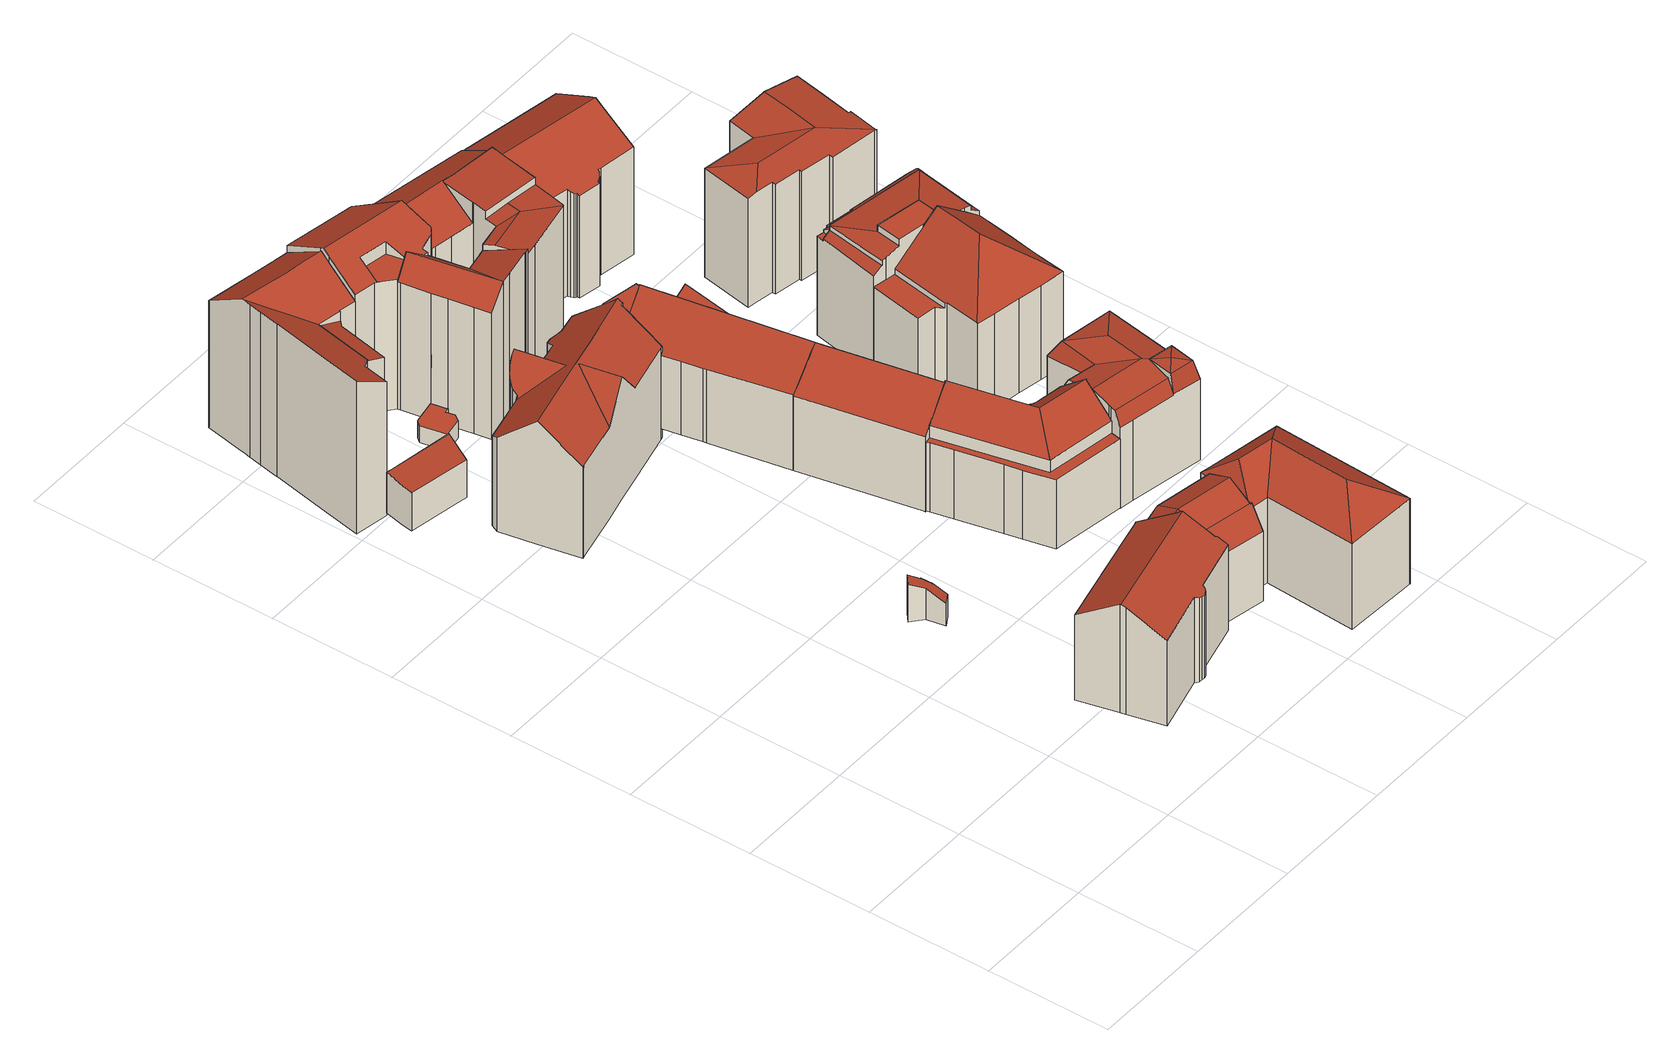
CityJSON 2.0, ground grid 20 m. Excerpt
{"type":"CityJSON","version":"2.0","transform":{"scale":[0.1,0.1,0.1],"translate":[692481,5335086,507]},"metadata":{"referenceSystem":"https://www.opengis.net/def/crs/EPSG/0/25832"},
"CityObjects":{
"building1":{"type":"Building","attributes":{"Gemeindeschluessel":"09162000","HoeheDach":"518.238","HoeheGrund":"511.526","Methode":"2000","NiedrigsteTraufeDesGebaeudes":"513.570","Geometrietyp2DReferenz":"3000","function":"31001_3041","roofType":"2100","measuredHeight":6.71},"geometry":[{"type":"MultiSurface","lod":"2","boundaries":[[[0,1,2,3]],[[4,5,6,7,8,9]],[[10,11,12,13,14]],[[15,2,1,13,6,5,16,17]],[[14,13,1,0]],[[9,8,11,10]],[[4,9,10,14,0,3,18,19,20]],[[18,15,17,19]],[[19,17,16,20]],[[7,6,13,12]],[[20,16,5,4]],[[12,11,8,7]],[[3,2,15,18]]],"semantics":{"surfaces":[{"type":"WallSurface"},{"type":"RoofSurface"},{"type":"GroundSurface"}],"values":[0,0,0,1,0,0,2,0,0,0,0,1,0]}}]},
"building2":{"type":"Building","attributes":{"Gemeindeschluessel":"09162000","HoeheDach":"530.507","HoeheGrund":"511.290","Methode":"2000","NiedrigsteTraufeDesGebaeudes":"525.904","Geometrietyp2DReferenz":"3000","function":"31001_9998","roofType":"3100","measuredHeight":19.22,"storeysAboveGround":3},"geometry":[{"type":"MultiSurface","lod":"2","boundaries":[[[21,22,23,24,25,26,27,28,29,30,31,32,33,34,35,36]],[[37,38,25,24,23,39]],[[40,29,28,41]],[[42,43,40,41,44,45,38,37,39,46,47,48,49,50,51,52,53,54,55,56,57,58,59]],[[45,26,25,38]],[[51,60,61,52]],[[53,62,63,54]],[[39,23,22,46]],[[64,36,35,65,63,62,61,60,66]],[[46,22,21,47]],[[59,32,31,42]],[[52,61,62,53]],[[41,28,27,44]],[[34,57,56,55,65,35]],[[49,64,66,50]],[[48,47,21,36,64,49]],[[54,63,65,55]],[[58,33,32,59]],[[30,29,40,43,42,31]],[[44,27,26,45]],[[57,34,33,58]],[[50,66,60,51]]],"semantics":{"surfaces":[{"type":"RoofSurface"},{"type":"WallSurface"},{"type":"GroundSurface"}],"values":[0,1,1,2,1,1,1,1,0,1,1,1,1,1,1,1,1,1,1,1,1,1]}}]},
"building3":{"type":"Building","attributes":{"Gemeindeschluessel":"09162000","HoeheDach":"515.716","HoeheGrund":"508.364","Methode":"1000","NiedrigsteTraufeDesGebaeudes":"515.021","Geometrietyp2DReferenz":"3000","function":"31001_2000","roofType":"1000","measuredHeight":7.35},"geometry":[{"type":"MultiSurface","lod":"2","boundaries":[[[67,68,69,70,71,72,73]],[[68,67,74,75,76,69]],[[76,77,78,71,70,69]],[[79,80,73,72,71,78]],[[67,73,80,74]],[[75,74,80,79,78,77,76]]],"semantics":{"surfaces":[{"type":"GroundSurface"},{"type":"WallSurface"},{"type":"RoofSurface"}],"values":[0,1,1,1,1,2]}}]},
"building4":{"type":"Building","attributes":{"Gemeindeschluessel":"09162000","HoeheDach":"534.992","HoeheGrund":"507.990","Methode":"1000","NiedrigsteTraufeDesGebaeudes":"528.696","Geometrietyp2DReferenz":"3000","function":"31001_1000","roofType":"3100","measuredHeight":27,"storeysAboveGround":5},"geometry":[{"type":"MultiSurface","lod":"2","boundaries":[[[81,82,83,84,85,86]],[[87,88,89,90,91,92,93,94]],[[95,96,97,98,99,100,101]],[[102,103,104,105,106,86,85]],[[107,108,109,110,89,88,87,94,111]],[[112,113,99,98]],[[114,115,116,117]],[[118,119,120,121]],[[122,123,124,82,81,86,106,105,125,96,95,101,126,127,118,121,128,129,114,117,130,131,132,93,92,91,90]],[[124,133,83,82]],[[113,102,85,84,83,133,109,108,107,111,134]],[[97,135,104,103,112,98]],[[127,126,101,100,136,137]],[[133,124,123,122,110,109]],[[125,135,97,96]],[[90,89,110,122]],[[119,137,136,100,99,113,134,138,116,115,139,140,120]],[[105,104,135,125]],[[127,137,119,118]],[[103,102,113,112]],[[138,134,111,94,93,132,131,130]],[[120,140,139,115,114,129,128,121]],[[117,116,138,130]]],"semantics":{"surfaces":[{"type":"WallSurface"},{"type":"RoofSurface"},{"type":"GroundSurface"}],"values":[0,0,0,0,1,0,0,0,2,0,1,1,0,0,0,0,1,0,0,0,0,0,0]}}]},
"building5":{"type":"Building","attributes":{"Gemeindeschluessel":"09162000","HoeheDach":"530.670","HoeheGrund":"508.995","Methode":"2000","NiedrigsteTraufeDesGebaeudes":"523.776","Geometrietyp2DReferenz":"3000","function":"31001_1000","roofType":"3100","measuredHeight":21.68,"storeysAboveGround":3},"geometry":[{"type":"MultiSurface","lod":"2","boundaries":[[[141,142,143,144,145,146,147,148,149,150]],[[151,152,153,154]],[[155,156,157,158]],[[159,160,161,162]],[[163,164,165,166,167,168,169,170]],[[171,147,146,172]],[[173,174,175,176,177,178]],[[179,149,148,180]],[[142,141,150,153,152,181,182,183,184,166,165]],[[180,148,147,171]],[[174,173,185,186]],[[145,144,187,188,172,146]],[[186,185,189,190]],[[191,192,193,194]],[[195,196,197,198]],[[194,193,177,176]],[[199,200,201,202,178,177,193,192,203,161,160,204,205,206,143,142,165,164,163,207]],[[203,192,191,208,162,161]],[[205,204,160,159,209,210]],[[153,150,149,179,154]],[[211,212,213]],[[157,156,214,213,212,215,216,217,197,196,189,185,173,178,202,201,200,199]],[[218,158,157,199,207,219]],[[155,220,221,222,223,224,225,217,216,215,211,213,214,156]],[[211,215,212]],[[219,207,163,170]],[[226,182,181,227]],[[198,197,217,225]],[[144,143,206,205,210,228,229,187]],[[190,189,196,195]],[[166,184,183,230,231,167]],[[230,183,182,226]],[[227,181,152,151]],[[225,224,223,222,221,220,155,158,218,219,170,169,168,167,231,230,226,227,151,154,179,180,171,172,188,187,229,228,210,209,159,162,208,191,194,176,175,174,186,190,195,198]]],"semantics":{"surfaces":[{"type":"RoofSurface"},{"type":"WallSurface"},{"type":"GroundSurface"}],"values":[0,1,1,1,1,1,1,1,0,1,1,1,1,1,1,1,0,1,1,1,0,0,1,1,0,1,1,1,1,1,1,1,1,2]}}]},
"building6":{"type":"Building","attributes":{"Gemeindeschluessel":"09162000","HoeheDach":"511.586","HoeheGrund":"508.620","Methode":"2000","NiedrigsteTraufeDesGebaeudes":"511.586","Geometrietyp2DReferenz":"3000","function":"31001_2000","roofType":"1000","measuredHeight":2.97},"geometry":[{"type":"MultiSurface","lod":"2","boundaries":[[[232,233,234,235]],[[236,237,238,239]],[[240,241,242,236,239,243,232,235]],[[235,234,244,240]],[[234,233,245,238,237,246,247,244]],[[239,238,245,243]],[[243,245,233,232]],[[241,247,246,242]],[[242,246,237,236]],[[240,244,247,241]]],"semantics":{"surfaces":[{"type":"WallSurface"},{"type":"GroundSurface"},{"type":"RoofSurface"}],"values":[0,0,1,0,2,0,0,0,0,0]}}]},
"building7":{"type":"Building","attributes":{"Gemeindeschluessel":"09162000","HoeheDach":"529.110","HoeheGrund":"511.190","Methode":"2000","NiedrigsteTraufeDesGebaeudes":"523.539","Geometrietyp2DReferenz":"3000","function":"31001_1000","roofType":"3100","measuredHeight":17.92,"storeysAboveGround":3},"geometry":[{"type":"MultiSurface","lod":"2","boundaries":[[[248,249,250,251,252]],[[253,254,255,256]],[[257,258,259,260,261]],[[262,263,254,253]],[[264,265,266,261,260]],[[256,255,267,268]],[[258,269,248,252,270,259]],[[271,272,273,274,275]],[[272,271,262,253,256,268,276,269,258,257,277]],[[271,275,263,262]],[[272,277,266,265,278,273]],[[267,255,254,263,275,274,279]],[[279,274,273,278,251,250]],[[257,261,266,277]],[[276,268,267,279,250,249]],[[252,251,264,270]],[[270,264,260,259]],[[276,249,248,269]],[[278,265,264,251]]],"semantics":{"surfaces":[{"type":"RoofSurface"},{"type":"WallSurface"},{"type":"GroundSurface"}],"values":[0,1,1,1,0,1,1,1,2,1,1,0,0,1,1,0,0,1,0]}}]},
"building8":{"type":"Building","attributes":{"Gemeindeschluessel":"09162000","HoeheDach":"535.841","HoeheGrund":"508.711","Methode":"2000","NiedrigsteTraufeDesGebaeudes":"529.581","Geometrietyp2DReferenz":"3000","function":"31001_9998","roofType":"3100","measuredHeight":27.13,"storeysAboveGround":5},"geometry":[{"type":"MultiSurface","lod":"2","boundaries":[[[280,281,282,283,284]],[[285,286,287,288]],[[289,290,291,292]],[[293,294,295,296]],[[297,298,299,300]],[[301,302,290,289]],[[303,304,305,306,307,308,309,310,311,312,313,314,315,316,283,282,317]],[[318,319,320,321,322,310,323]],[[304,324,305]],[[325,326,327,328]],[[329,307,306,330]],[[331,332,333,334]],[[308,335,309]],[[336,337,338,339]],[[340,323,341]],[[342,313,312,343]],[[344,314,313,342]],[[325,328,295,294,345,333,332,320,319]],[[322,311,310]],[[340,346,347]],[[296,295,328,327]],[[310,309,335,341,323]],[[334,333,345,348]],[[349,350,351,352]],[[337,336,300,299]],[[285,326,325,319,318,286]],[[353,354,355,356]],[[321,357,343,312,311,322]],[[358,359,360,324,304,303,361]],[[316,362,351,350,363,284,283]],[[330,306,305]],[[360,359,346,340,341,335,308,329,330,305]],[[288,287,298,297]],[[326,285,288,297,300,336,339,358,361,364,281,280,365,349,352,353,356,366,301,289,292,344,342,343,357,331,334,348,293,296,327]],[[353,352,351,362,367,354]],[[368,369,370,355,354,367]],[[360,305,324]],[[361,303,317,364]],[[332,331,357,321,320]],[[371,291,290,302,369,368]],[[358,339,338,347,346,359]],[[301,366,370,369,302]],[[280,284,363,365]],[[348,345,294,293]],[[365,363,350,349]],[[308,307,329]],[[318,323,340,347,338,337,299,298,287,286]],[[344,292,291,371,315,314]],[[371,368,367,362,316,315]],[[364,317,282,281]],[[356,355,370,366]]],"semantics":{"surfaces":[{"type":"WallSurface"},{"type":"RoofSurface"},{"type":"GroundSurface"}],"values":[0,0,0,0,0,0,1,1,0,0,0,0,0,0,0,0,0,1,0,0,0,0,0,0,0,0,0,0,0,1,0,1,0,2,0,1,1,0,0,1,0,0,0,0,0,0,1,0,0,0,0]}}]},
"building9":{"type":"Building","attributes":{"Gemeindeschluessel":"09162000","HoeheDach":"514.682","HoeheGrund":"509.665","Methode":"1000","NiedrigsteTraufeDesGebaeudes":"514.682","Geometrietyp2DReferenz":"3000","function":"31001_2000","roofType":"1000","measuredHeight":5.02},"geometry":[{"type":"MultiSurface","lod":"2","boundaries":[[[372,373,374,375]],[[376,377,378,379]],[[373,380,378,377,381,382,374]],[[379,378,380,383]],[[383,380,373,372]],[[375,374,382,384]],[[385,381,377,376]],[[384,382,381,385]],[[375,384,385,376,379,383,372]]],"semantics":{"surfaces":[{"type":"WallSurface"},{"type":"RoofSurface"},{"type":"GroundSurface"}],"values":[0,0,1,0,0,0,0,0,2]}}]},
"building10":{"type":"Building","attributes":{"Gemeindeschluessel":"09162000","HoeheDach":"529.707","HoeheGrund":"510.960","Methode":"1000","NiedrigsteTraufeDesGebaeudes":"523.904","Geometrietyp2DReferenz":"3000","function":"31001_1000","roofType":"3100","measuredHeight":18.75,"storeysAboveGround":4},"geometry":[{"type":"MultiSurface","lod":"2","boundaries":[[[386,387,388,389,390,391]],[[389,388,392,393,394,395,396,397,398,399,390]],[[400,401,402,394,393,392]],[[398,397,396,403,404,405,406,407,408,409]],[[395,410,411,412,413,404,403,396]],[[402,414,415,410,395,394]],[[405,404,413,416]],[[417,411,410,415]],[[414,402,401,400,387,386,391,418,409,408,407,406,405,416,419,417,415]],[[417,419,416,413,412,411]],[[391,390,399,418]],[[418,399,398,409]],[[400,392,388,387]]],"semantics":{"surfaces":[{"type":"WallSurface"},{"type":"RoofSurface"},{"type":"GroundSurface"}],"values":[0,1,0,0,1,0,0,0,2,0,0,0,0]}}]},
"building11":{"type":"Building","attributes":{"Gemeindeschluessel":"09162000","HoeheDach":"530.291","HoeheGrund":"511.130","Methode":"2000","NiedrigsteTraufeDesGebaeudes":"526.130","Geometrietyp2DReferenz":"3000","function":"31001_9998","roofType":"3200","measuredHeight":19.16,"storeysAboveGround":5},"geometry":[{"type":"MultiSurface","lod":"2","boundaries":[[[420,421,422,423,424]],[[425,426,427,428,429,430,431,432]],[[433,434,425,432]],[[435,436,437,438]],[[423,422,439,440,441,424]],[[436,442,422,421,443,437]],[[444,435,438,445]],[[428,424,441,429]],[[420,424,428,427]],[[446,447,444,445,448,449,433,432,431,430,429,441,440,439]],[[445,438,450,448]],[[437,443,421,451,450,438]],[[449,448,450,451,434,433]],[[447,446,439,422,442,436]],[[434,451,421,420,427,426,425]],[[447,436,435,444]]],"semantics":{"surfaces":[{"type":"RoofSurface"},{"type":"WallSurface"},{"type":"GroundSurface"}],"values":[0,1,1,0,1,0,1,1,0,2,1,0,1,1,0,1]}}]},
"building12":{"type":"Building","attributes":{"Gemeindeschluessel":"09162000","HoeheDach":"514.720","HoeheGrund":"509.730","Methode":"2000","NiedrigsteTraufeDesGebaeudes":"514.720","Geometrietyp2DReferenz":"3000","function":"31001_2000","roofType":"1000","measuredHeight":4.99},"geometry":[{"type":"MultiSurface","lod":"2","boundaries":[[[452,453,454,455]],[[456,457,458,459,460,461]],[[462,463,453,452]],[[455,464,461,460,459,462,452]],[[464,465,456,461]],[[455,454,465,464]],[[454,453,463,458,457,456,465]],[[463,462,459,458]]],"semantics":{"surfaces":[{"type":"WallSurface"},{"type":"GroundSurface"},{"type":"RoofSurface"}],"values":[0,0,0,1,0,0,2,0]}}]},
"building13":{"type":"Building","attributes":{"Gemeindeschluessel":"09162000","HoeheDach":"529.760","HoeheGrund":"511.133","Methode":"2000","NiedrigsteTraufeDesGebaeudes":"523.270","Geometrietyp2DReferenz":"3000","function":"31001_1000","roofType":"3100","measuredHeight":18.63,"storeysAboveGround":5},"geometry":[{"type":"MultiSurface","lod":"2","boundaries":[[[466,467,468,469]],[[470,471,472,473,474,475]],[[476,477,478,479]],[[480,481,482,483]],[[484,485,486,487]],[[488,489,490,491]],[[492,493,487,494,495,482,481]],[[480,496,497,492,481]],[[498,499,497,496]],[[488,500,501,485,484,489]],[[493,502,473,472,468,467,503]],[[504,505,495,494,506,507]],[[508,509,477,476]],[[486,485,501,510,478,477,509,511,507,506]],[[470,475,499,498]],[[492,497,499,475,474,502,493]],[[487,486,506,494]],[[479,478,510,512]],[[469,468,472,471]],[[467,466,513,491,490,503]],[[502,474,473]],[[483,482,495,505]],[[514,511,509,508]],[[504,507,511,514]],[[493,503,490,489,484,487]],[[480,483,505,504,514,508,476,479,512,500,488,491,513,466,469,471,470,498,496]],[[512,510,501,500]]],"semantics":{"surfaces":[{"type":"WallSurface"},{"type":"RoofSurface"},{"type":"GroundSurface"}],"values":[0,0,0,0,0,0,1,0,0,0,1,0,0,1,0,1,0,0,0,0,1,0,0,0,1,2,0]}}]},
"building14":{"type":"Building","attributes":{"Gemeindeschluessel":"09162000","HoeheDach":"515.360","HoeheGrund":"510.330","Methode":"1000","NiedrigsteTraufeDesGebaeudes":"514.867","Geometrietyp2DReferenz":"3000","function":"31001_2000","roofType":"1000","measuredHeight":5.03},"geometry":[{"type":"MultiSurface","lod":"2","boundaries":[[[515,516,517,518]],[[517,519,520,518]],[[521,522,523,524]],[[519,524,523,520]],[[525,526,516,515]],[[527,528,526,525]],[[516,526,528,529,530,521,524,519,517]],[[527,531,532,530,529,528]],[[532,522,521,530]],[[532,531,527,525,515,518,520,523,522]]],"semantics":{"surfaces":[{"type":"WallSurface"},{"type":"RoofSurface"},{"type":"GroundSurface"}],"values":[0,0,0,0,0,0,1,0,0,2]}}]},
"building15":{"type":"Building","attributes":{"Gemeindeschluessel":"09162000","HoeheDach":"529.680","HoeheGrund":"511.000","Methode":"1000","NiedrigsteTraufeDesGebaeudes":"523.903","Geometrietyp2DReferenz":"3000","function":"31001_9998","roofType":"3100","measuredHeight":18.68,"storeysAboveGround":4},"geometry":[{"type":"MultiSurface","lod":"2","boundaries":[[[533,534,535,536,537,538,539,540,399,398,541,397,396,542,543,544,545,546,547]],[[544,543,548,549,550,551]],[[391,540,539,552]],[[553,554,405,555,556,557]],[[558,559,557,556]],[[549,548,560,561]],[[542,396,554,553,557,559,560,548,543]],[[546,545,544,551,562,563]],[[409,564,408,407,405,554,396,397,541,398]],[[565,534,533,566]],[[567,538,537,568]],[[552,539,538,567]],[[566,533,547,569]],[[418,399,540,391]],[[407,408,564,409,418,391,552,567,568,570,565,566,569,563,562,551,550,549,561,558,556,555,405]],[[536,535,534,565,570]],[[568,537,536,570]],[[409,398,399,418]],[[561,560,559,558]],[[569,547,546,563]]],"semantics":{"surfaces":[{"type":"RoofSurface"},{"type":"WallSurface"},{"type":"GroundSurface"}],"values":[0,1,1,1,1,1,0,1,1,1,1,1,1,1,2,1,1,1,1,1]}}]},
"building16":{"type":"Building","attributes":{"Gemeindeschluessel":"09162000","HoeheDach":"534.036","HoeheGrund":"510.031","Methode":"2000","NiedrigsteTraufeDesGebaeudes":"529.571","Geometrietyp2DReferenz":"3000","function":"31001_1000","roofType":"3100","measuredHeight":24,"storeysAboveGround":5},"geometry":[{"type":"MultiSurface","lod":"2","boundaries":[[[571,572,573,574,355,370,369]],[[575,576,577,578,579]],[[580,581,582,583,584,585,586]],[[587,588,589,590,591,571,369,302,290,291,592]],[[572,571,593]],[[590,594,591]],[[595,355,574,596]],[[597,598,599,594,590,589]],[[600,583,582,601]],[[601,582,581,602]],[[600,603,604,605,584,583]],[[577,606,607,580,586,578]],[[598,608,609,610,611,599]],[[612,603,600,601,602,613,614,576,575,615,616,608,598,597,617,618,619,620,621,622,623,595,596]],[[586,585,610,609]],[[623,370,355,595]],[[618,587,592,619]],[[597,589,588,617]],[[619,592,291,620]],[[612,596,574,573,624,625]],[[623,622,302,369,370]],[[572,624,573]],[[605,604,625,624,572,593,591,594,599,611]],[[575,579,626,615]],[[605,611,610,585,584]],[[617,588,587,618]],[[578,586,609,627,626,579]],[[612,625,604,603]],[[613,602,581,580,607]],[[615,626,627,616]],[[593,571,591]],[[613,607,606,614]],[[620,291,290,621]],[[614,606,577,576]],[[616,627,609,608]],[[621,290,302,622]]],"semantics":{"surfaces":[{"type":"RoofSurface"},{"type":"WallSurface"},{"type":"GroundSurface"}],"values":[0,1,0,0,1,1,1,1,1,1,1,0,1,2,0,1,1,1,1,1,1,1,0,1,1,1,0,1,1,1,1,1,1,1,1,1]}}]},
"building17":{"type":"Building","attributes":{"Gemeindeschluessel":"09162000","HoeheDach":"513.630","HoeheGrund":"511.120","Methode":"1000","NiedrigsteTraufeDesGebaeudes":"513.630","Geometrietyp2DReferenz":"3000","function":"31001_2000","roofType":"1000","measuredHeight":2.51},"geometry":[{"type":"MultiSurface","lod":"2","boundaries":[[[628,629,630,631]],[[632,633,629,628]],[[634,635,636,637]],[[631,630,635,634]],[[630,629,633,636,635]],[[637,636,633,632]],[[634,637,632,628,631]]],"semantics":{"surfaces":[{"type":"WallSurface"},{"type":"RoofSurface"},{"type":"GroundSurface"}],"values":[0,0,0,0,1,0,2]}}]},
"building18":{"type":"Building","attributes":{"Gemeindeschluessel":"09162000","HoeheDach":"513.553","HoeheGrund":"510.850","Methode":"1000","NiedrigsteTraufeDesGebaeudes":"513.553","Geometrietyp2DReferenz":"3000","function":"31001_2000","roofType":"1000","measuredHeight":2.7},"geometry":[{"type":"MultiSurface","lod":"2","boundaries":[[[638,639,640,641]],[[642,643,638,641,644,645,646,647]],[[640,648,649,645,644,641]],[[643,650,639,638]],[[642,651,650,643]],[[647,652,651,642]],[[639,650,651,652,653,649,648,640]],[[653,652,647,646,645,649]]],"semantics":{"surfaces":[{"type":"WallSurface"},{"type":"GroundSurface"},{"type":"RoofSurface"}],"values":[0,1,0,0,0,0,2,0]}}]},
"building19":{"type":"Building","attributes":{"Gemeindeschluessel":"09162000","HoeheDach":"529.030","HoeheGrund":"510.979","Methode":"2000","NiedrigsteTraufeDesGebaeudes":"525.040","Geometrietyp2DReferenz":"3000","function":"31001_1000","roofType":"3100","measuredHeight":18.05,"storeysAboveGround":4},"geometry":[{"type":"MultiSurface","lod":"2","boundaries":[[[654,655,656,657]],[[658,659,660,661,662]],[[663,664,665]],[[666,667,668,669,670]],[[671,672,673,674,665]],[[675,676,660,659]],[[677,678,674,673,679,680]],[[681,682,667,656,655]],[[677,680,662,661]],[[683,679,673,672]],[[684,677,661,660,676,685]],[[686,687,688,689,690]],[[678,663,665,674]],[[683,658,662,680,679]],[[691,692,688,687]],[[693,671,665,664,681,655,654]],[[684,694,678,677]],[[654,657,666,670]],[[691,693,654,670,669,692]],[[685,676,675,695,696]],[[686,690,696,695]],[[681,664,663,682]],[[685,696,690,689,668,667,684]],[[663,694,684,667,682]],[[657,656,697]],[[667,697,656]],[[657,697,666]],[[668,689,688,692,669]],[[693,691,687,686,695,675,659,658,683,672,671]],[[666,697,667]],[[663,678,694]]],"semantics":{"surfaces":[{"type":"RoofSurface"},{"type":"WallSurface"},{"type":"GroundSurface"}],"values":[0,1,1,1,1,1,0,1,0,1,0,1,0,1,1,1,0,0,1,1,1,0,0,0,0,0,0,0,2,0,0]}}]},
"building20":{"type":"Building","attributes":{"Gemeindeschluessel":"09162000","HoeheDach":"513.684","HoeheGrund":"510.490","Methode":"1000","NiedrigsteTraufeDesGebaeudes":"513.684","Geometrietyp2DReferenz":"3000","function":"31001_2000","roofType":"1000","measuredHeight":3.19},"geometry":[{"type":"MultiSurface","lod":"2","boundaries":[[[698,699,700,701,702,703]],[[704,705,699,698,703,706,707]],[[708,704,707,709]],[[709,707,706,710]],[[708,711,700,699,705,704]],[[710,706,703,702]],[[711,708,709,710,702,701,700]]],"semantics":{"surfaces":[{"type":"WallSurface"},{"type":"RoofSurface"},{"type":"GroundSurface"}],"values":[0,1,0,0,0,0,2]}}]},
"building21":{"type":"Building","attributes":{"Gemeindeschluessel":"09162000","HoeheDach":"513.727","HoeheGrund":"510.930","Methode":"1000","NiedrigsteTraufeDesGebaeudes":"513.727","Geometrietyp2DReferenz":"3000","function":"31001_2000","roofType":"1000","measuredHeight":2.8},"geometry":[{"type":"MultiSurface","lod":"2","boundaries":[[[712,713,714,715]],[[716,717,718,719]],[[720,721,722,723,712,715,724,716,719,725,726,727]],[[714,728,717,716,724,715]],[[726,729,730,727]],[[725,731,729,726]],[[722,732,733,723]],[[723,733,713,712]],[[732,734,735,730,729,731,718,717,728,714,713,733]],[[727,730,735,720]],[[722,721,720,735,734,732]],[[719,718,731,725]]],"semantics":{"surfaces":[{"type":"WallSurface"},{"type":"GroundSurface"},{"type":"RoofSurface"}],"values":[0,0,1,0,0,0,0,0,2,0,0,0]}}]},
"building22":{"type":"Building","attributes":{"Gemeindeschluessel":"09162000","HoeheDach":"533.970","HoeheGrund":"510.940","Methode":"2000","NiedrigsteTraufeDesGebaeudes":"526.600","Geometrietyp2DReferenz":"3000","function":"31001_1000","roofType":"3200","measuredHeight":23.03,"storeysAboveGround":4},"geometry":[{"type":"MultiSurface","lod":"2","boundaries":[[[736,737,738,739]],[[739,738,740,741]],[[742,743,744,745,746,747]],[[736,739,741,748,749,750,751,752,753,754,755,756,757,758,759,760,746,745,744,761]],[[762,763,764,754,753,752]],[[750,765,766,751]],[[751,766,762,752]],[[766,765,767,768,769,763,762]],[[755,754,764,770,771,772,756]],[[741,740,768,748]],[[748,768,767,749]],[[771,770,773,774]],[[774,773,747,746,760,759,775]],[[769,742,747,773,770,764,763]],[[772,771,774,775,776,777]],[[758,776,775,759]],[[768,740,738,737,778,743,742,769]],[[749,767,765,750]],[[757,777,776,758]],[[744,743,778,761]],[[761,778,737,736]],[[756,772,777,757]]],"semantics":{"surfaces":[{"type":"WallSurface"},{"type":"GroundSurface"},{"type":"RoofSurface"}],"values":[0,0,0,1,0,0,0,2,0,0,0,0,0,2,2,0,2,0,0,0,0,0]}}]},
"building23":{"type":"Building","attributes":{"Gemeindeschluessel":"09162000","HoeheDach":"533.604","HoeheGrund":"510.600","Methode":"2000","NiedrigsteTraufeDesGebaeudes":"528.724","Geometrietyp2DReferenz":"3000","function":"31001_1000","roofType":"3100","measuredHeight":23,"storeysAboveGround":4},"geometry":[{"type":"MultiSurface","lod":"2","boundaries":[[[779,780,781,782,783,784,785,786,787,788,789,790,791,792,793,794,795,796,797,798,799,800,801,802,803]],[[792,804,805,793]],[[802,806,807,803]],[[800,808,809,801]],[[795,810,811,796]],[[789,812,813,790]],[[814,808,800,799]],[[783,815,816,784]],[[798,817,814,799]],[[790,813,818,791]],[[791,818,804,792]],[[788,819,812,789]],[[794,820,810,795]],[[803,807,821,779]],[[786,785,784,816,822,823]],[[780,779,821,824]],[[786,823,825,787]],[[797,796,811,826,817,798]],[[824,821,807,806,809,808]],[[787,825,819,788]],[[780,824,827,781]],[[781,827,828,782]],[[793,805,820,794]],[[801,809,806,802]],[[782,828,815,783]],[[817,826,811,810,820,805,804,818,813,812,819,825,823,822,816,815,828,827,824,808,814]]],"semantics":{"surfaces":[{"type":"GroundSurface"},{"type":"WallSurface"},{"type":"RoofSurface"}],"values":[0,1,1,1,1,1,1,1,1,1,1,1,1,1,1,1,1,1,2,1,1,1,1,1,1,2]}}]},
"building24":{"type":"Building","attributes":{"Gemeindeschluessel":"09162000","HoeheDach":"532.250","HoeheGrund":"510.830","Methode":"2000","NiedrigsteTraufeDesGebaeudes":"528.101","Geometrietyp2DReferenz":"3000","function":"31001_1000","roofType":"1000","measuredHeight":21.42,"storeysAboveGround":4},"geometry":[{"type":"MultiSurface","lod":"2","boundaries":[[[829,830,831,832,833,834,835]],[[836,837,838,839]],[[840,841,842,843]],[[844,840,845,846,847,848]],[[839,849,850,836]],[[847,846,845,851,852,853,838,848]],[[854,855,856,830,829,835,857,858,859,860,861,862,863,864,865,866,867,868,869,870,871,872]],[[867,873,874,868]],[[844,875,841,840]],[[866,876,873,867]],[[877,878,844,848,879,880]],[[853,852,851,881,882,883,884,885,886,874,873,876,887,838]],[[857,835,834,843,842,888,858]],[[839,838,887,849]],[[878,889,875,844]],[[859,858,888,889,878,877,860]],[[849,887,876,866,865,864,850]],[[874,886,885,870,869,868]],[[884,883,872,871,870,885]],[[890,837,836,850,864,863,862]],[[880,879,848,838,891,892]],[[830,856,855,854,872,883,882,881,893,831]],[[888,842,841,875,889]],[[831,893,881,851,894,832]],[[861,860,877,880,892,890,862]],[[832,894,851,845,895,833]],[[834,833,895,845,840,843]],[[892,891,838,837,890]]],"semantics":{"surfaces":[{"type":"WallSurface"},{"type":"RoofSurface"},{"type":"GroundSurface"}],"values":[0,0,0,1,1,0,2,0,0,0,1,1,0,0,0,0,0,0,0,0,0,0,1,1,0,0,1,1]}}]},
"building25":{"type":"Building","attributes":{"Gemeindeschluessel":"09162000","HoeheDach":"530.870","HoeheGrund":"510.640","Methode":"2000","NiedrigsteTraufeDesGebaeudes":"529.749","Geometrietyp2DReferenz":"3000","function":"31001_1000","roofType":"3200","measuredHeight":20.23,"storeysAboveGround":4},"geometry":[{"type":"MultiSurface","lod":"2","boundaries":[[[896,897,898,899]],[[900,901,902,903,904,905]],[[906,907,908,909,910,911]],[[912,913,914,915,916]],[[905,904,917,918]],[[919,920,921,922,923,924,925]],[[926,919,925,927,918,917]],[[928,929,908,907,930,931]],[[899,898,902,901]],[[914,913,932,931,930,907,906,933,934]],[[935,932,913,912]],[[936,937,938,939]],[[923,922,911,910]],[[928,931,932,935]],[[902,898,897,938,937,940,915,914,934,941,942,903]],[[943,940,937,936]],[[934,933,906,911,922,921,920]],[[929,928,935,912,916,943,936,939,896,899,901,900,905,918,927,925,924,923,910,909,908]],[[916,915,940,943]],[[939,938,897,896]],[[942,941,934,920,919,926]],[[903,942,926,917,904]]],"semantics":{"surfaces":[{"type":"WallSurface"},{"type":"RoofSurface"},{"type":"GroundSurface"}],"values":[0,0,0,0,0,0,0,0,0,1,0,0,0,0,1,0,1,2,0,0,1,1]}}]}
},
"vertices":[
[316,456,45],[316,456,84],[299,446,85],[299,446,45],[302,492,45],[302,492,103],[303,492,103],[303,492,66],[309,494,66],[309,494,45],[315,480,45],[315,480,66],[311,478,66],[311,478,95],[311,478,45],[293,476,100],[289,504,112],[275,492,111],[293,476,45],[275,492,45],[289,504,45],
[301,146,231],[315,88,193],[408,112,194],[410,110,193],[413,108,191],[418,107,190],[424,107,189],[429,109,190],[433,113,191],[434,115,193],[434,118,194],[520,140,195],[516,155,205],[513,156,206],[501,202,235],[299,153,235],[410,110,43],[413,108,43],[408,112,43],[433,113,43],[429,109,43],[434,118,43],[434,115,43],[424,107,43],[418,107,43],[315,88,43],[301,146,43],[299,153,43],[299,155,43],[283,219,43],[456,261,43],[482,267,43],[485,268,43],[499,209,43],[501,203,43],[501,202,43],[513,156,43],[516,155,43],[520,140,43],[456,261,193],[482,267,193],[485,268,193],[499,209,231],[299,155,234],[501,203,235],[283,219,193],
[152,1139,14],[137,1142,14],[53,1157,14],[55,1172,14],[62,1205,14],[70,1203,14],[175,1186,14],[152,1139,80],[137,1142,80],[53,1157,81],[55,1172,83],[62,1205,87],[70,1203,87],[175,1186,87],
[152,1351,10],[179,1346,10],[179,1346,235],[152,1351,235],[151,1351,235],[151,1351,10],[138,1491,234],[177,1484,234],[205,1480,234],[205,1480,10],[177,1484,10],[138,1491,10],[63,1504,10],[63,1504,234],[94,1261,10],[124,1256,10],[124,1256,220],[94,1261,232],[94,1261,234],[93,1261,234],[93,1261,10],[151,1350,234],[151,1350,217],[151,1349,217],[151,1349,10],[151,1350,10],[125,1424,280],[164,1418,280],[192,1413,280],[192,1414,279],[50,1438,280],[112,1357,232],[112,1357,234],[37,1371,10],[37,1371,280],[43,1402,280],[43,1402,10],[62,1205,10],[62,1205,246],[7,1214,280],[7,1214,10],[192,1414,10],[192,1413,10],[189,1398,10],[141,1341,10],[92,1260,10],[70,1247,10],[18,1273,10],[37,1370,10],[47,1424,10],[50,1437,10],[50,1438,10],[189,1398,270],[50,1437,280],[141,1341,220],[92,1260,235],[70,1247,246],[47,1424,280],[37,1370,280],[18,1273,280],
[243,1106,224],[254,1049,224],[286,1112,179],[274,1109,192],[271,1113,194],[268,1115,196],[261,1121,203],[254,1124,209],[239,1125,223],[239,1125,224],[226,1122,20],[226,1122,210],[232,1124,217],[232,1124,20],[143,936,20],[143,936,181],[140,935,181],[140,935,20],[328,1136,20],[328,1136,168],[335,1137,169],[335,1137,20],[121,1073,178],[197,1091,178],[200,1092,178],[204,1093,182],[204,1093,20],[200,1092,20],[197,1091,20],[121,1073,20],[261,1121,20],[268,1115,20],[394,1065,235],[394,1065,20],[393,1067,20],[391,1080,20],[391,1080,225],[393,1067,237],[239,1125,20],[254,1124,20],[217,1116,200],[212,1110,193],[207,1103,187],[205,1096,184],[395,1060,231],[395,1060,20],[274,1109,20],[271,1113,20],[390,1059,231],[390,1059,20],[349,1128,20],[349,1128,179],[380,1134,180],[380,1134,20],[392,1052,20],[392,1052,226],[402,999,181],[402,999,20],[127,1001,237],[211,1022,237],[257,1033,237],[303,1044,237],[345,1131,175],[321,1125,175],[318,1119,179],[290,1113,179],[115,1060,187],[345,1131,20],[321,1125,20],[318,1119,20],[270,967,235],[257,1031,235],[227,956,181],[224,955,181],[312,977,181],[316,978,181],[397,998,181],[127,1001,20],[115,1060,20],[224,955,20],[227,956,20],[270,967,20],[312,977,20],[316,978,20],[397,998,20],[212,1110,20],[217,1116,20],[290,1113,20],[286,1112,20],[207,1103,20],[205,1096,20],
[241,1220,16],[241,1220,46],[210,1214,46],[210,1214,16],[252,1245,16],[252,1245,46],[245,1244,46],[245,1244,16],[202,1255,16],[209,1264,16],[247,1271,16],[248,1230,16],[202,1255,46],[248,1230,46],[247,1271,46],[209,1264,46],
[500,209,217],[501,203,214],[506,181,202],[514,219,221],[498,215,221],[598,140,42],[598,140,165],[517,155,166],[517,155,42],[525,277,42],[485,268,42],[485,268,167],[522,276,168],[525,277,166],[603,163,42],[603,163,201],[522,259,201],[616,243,201],[619,260,166],[513,156,166],[513,156,42],[500,209,42],[489,251,201],[600,163,42],[607,198,42],[607,198,218],[600,163,201],[600,163,200],[501,203,42],[619,260,42],[608,203,221],[507,180,201],
[192,1414,17],[189,1398,17],[189,1398,281],[191,1408,288],[192,1414,285],[298,1188,17],[298,1188,268],[264,1181,240],[264,1181,17],[344,1344,17],[344,1344,232],[340,1341,230],[340,1341,17],[373,1203,17],[373,1203,268],[367,1201,268],[367,1201,17],[259,1208,17],[259,1208,240],[252,1245,241],[252,1245,17],[351,1384,17],[351,1384,259],[214,1340,246],[217,1338,245],[218,1339,246],[224,1372,268],[271,1364,268],[278,1329,246],[279,1327,245],[301,1323,245],[308,1322,245],[306,1329,249],[332,1334,255],[336,1337,258],[338,1339,260],[332,1383,288],[179,1346,246],[299,1188,269],[299,1188,268],[321,1261,239],[320,1261,240],[308,1322,240],[270,1329,269],[217,1338,246],[318,1192,268],[318,1192,17],[364,1201,17],[364,1201,268],[271,1364,246],[224,1372,246],[350,1267,17],[350,1267,239],[354,1268,239],[354,1268,17],[279,1327,246],[247,1271,17],[247,1271,241],[239,1315,242],[239,1315,17],[243,1321,246],[270,1329,246],[332,1334,17],[306,1329,17],[336,1337,17],[361,1269,239],[238,1319,246],[238,1319,242],[361,1269,17],[311,1461,17],[311,1461,246],[318,1460,246],[318,1460,17],[347,1455,17],[347,1455,226],[363,1452,226],[363,1452,17],[320,1261,17],[238,1320,17],[238,1320,246],[223,1333,246],[214,1340,17],[321,1459,246],[205,1480,246],[179,1346,17],[205,1480,17],[355,1410,17],[321,1459,226],[330,1396,264],[352,1392,264],[355,1410,253],[338,1339,229],
[328,1136,27],[328,1136,77],[318,1192,77],[318,1192,27],[380,1134,27],[380,1134,77],[349,1128,77],[349,1128,27],[335,1137,77],[367,1201,77],[364,1201,77],[335,1137,27],[364,1201,27],[367,1201,27],
[474,615,40],[474,612,40],[474,612,172],[474,615,172],[435,805,172],[435,805,40],[489,615,186],[502,617,200],[525,621,224],[528,621,227],[489,808,227],[488,808,226],[472,807,210],[443,805,180],[489,615,40],[502,617,40],[525,621,40],[544,812,171],[546,812,169],[546,812,40],[544,812,40],[489,808,40],[488,808,40],[472,807,40],[570,628,183],[543,779,179],[550,781,171],[552,781,170],[528,621,40],[570,628,40],[552,781,40],[543,779,40],[443,805,40],[550,781,40],
[634,208,233],[694,197,233],[756,236,192],[636,257,192],[619,260,192],[599,163,191],[600,164,192],[600,165,192],[606,198,192],[606,198,41],[600,165,41],[600,164,41],[599,163,41],[603,163,41],[603,163,191],[743,4,192],[745,4,192],[687,67,233],[624,10,192],[756,236,41],[636,257,41],[619,260,41],[751,137,192],[691,147,233],[743,4,41],[624,10,41],[751,137,41],[745,4,41],[632,158,41],[631,158,41],[632,158,192],[631,158,192],
[350,1267,27],[350,1267,77],[320,1261,77],[320,1261,27],[332,1334,77],[333,1335,77],[336,1337,77],[336,1337,27],[333,1335,27],[332,1334,27],[336,1335,27],[336,1335,77],[306,1329,27],[306,1329,77],
[575,629,41],[575,629,185],[576,624,185],[576,624,41],[608,527,41],[598,537,41],[598,537,184],[598,536,184],[604,530,184],[608,527,186],[500,501,41],[500,501,163],[484,572,163],[484,572,41],[646,472,41],[646,472,227],[640,430,189],[640,430,41],[485,614,184],[485,614,163],[525,442,163],[525,442,184],[489,615,41],[489,615,187],[525,621,222],[525,621,41],[647,473,228],[562,487,228],[639,424,184],[639,425,184],[650,499,41],[650,499,205],[653,520,41],[653,520,186],[474,612,41],[474,612,163],[599,531,184],[531,622,228],[636,408,41],[639,425,41],[639,424,163],[636,408,163],[506,474,41],[506,474,163],[476,606,163],[517,426,163],[476,606,41],[570,628,41],[517,426,41],
[391,1080,33],[391,1080,84],[380,1134,84],[380,1134,33],[408,1139,81],[408,1139,33],[445,1068,79],[445,1068,33],[430,1143,33],[430,1143,79],[394,1065,33],[394,1065,84],[395,1060,33],[395,1060,84],[422,1064,81],[439,1067,79],[422,1064,33],[439,1067,33],
[392,1052,174],[402,999,174],[397,998,170],[397,998,169],[403,968,170],[409,937,170],[410,931,170],[435,805,173],[478,808,216],[489,810,227],[443,1068,227],[439,1067,223],[422,1064,206],[395,1060,178],[390,1059,174],[445,1068,224],[445,1068,40],[443,1068,40],[439,1067,40],[410,931,40],[545,819,170],[546,812,170],[545,819,40],[520,957,40],[520,957,170],[514,990,40],[514,990,170],[498,1077,170],[498,1077,40],[422,1064,40],[395,1060,40],[478,808,40],[402,999,40],[392,1052,40],[409,937,40],[403,968,40],[390,1059,40],[397,998,40],
[420,1381,264],[439,1377,264],[509,1365,264],[520,1424,226],[361,1269,30],[373,1203,30],[373,1203,258],[364,1251,255],[361,1269,250],[482,1225,258],[482,1226,258],[483,1227,258],[492,1273,258],[494,1281,258],[444,1290,255],[440,1266,255],[336,1335,226],[342,1334,226],[371,1329,226],[409,1322,226],[419,1378,263],[336,1337,227],[420,1381,263],[409,1322,263],[363,1452,30],[520,1424,30],[371,1329,30],[410,1322,30],[410,1322,263],[492,1273,30],[483,1227,30],[482,1226,30],[506,1348,30],[506,1348,270],[494,1281,270],[395,1207,258],[480,1224,258],[401,1277,30],[401,1277,250],[405,1297,250],[405,1297,263],[508,1357,30],[480,1224,30],[395,1207,30],[382,1273,30],[398,1276,30],[342,1334,30],[336,1335,30],[336,1337,30],[340,1341,30],[344,1344,30],[351,1384,30],[355,1410,30],[509,1365,270],[508,1357,270],[382,1273,250],[398,1276,250],
[649,630,41],[649,630,66],[632,633,66],[632,633,41],[681,625,41],[681,625,66],[624,666,41],[624,666,66],[686,656,66],[686,656,41],
[585,815,38],[585,815,66],[585,819,66],[585,819,38],[627,840,38],[622,818,38],[589,856,38],[593,886,38],[596,885,38],[635,877,38],[589,856,66],[593,886,66],[622,818,66],[627,840,66],[635,877,66],[596,885,66],
[780,382,183],[788,430,183],[781,431,216],[774,390,216],[653,520,40],[650,499,40],[650,499,208],[651,506,206],[653,520,180],[797,547,206],[810,558,182],[810,558,181],[734,397,216],[741,438,216],[735,402,206],[733,391,182],[733,391,184],[810,558,40],[697,576,40],[697,576,180],[697,576,181],[646,472,40],[646,472,215],[698,497,206],[709,561,206],[690,513,188],[687,513,181],[788,430,182],[778,432,206],[690,513,40],[735,446,217],[645,462,217],[639,425,40],[636,408,40],[636,408,182],[638,419,206],[639,425,208],[659,404,40],[659,404,182],[780,382,40],[746,511,217],[640,430,40],[640,430,209],[758,414,220],
[588,1184,67],[589,1184,67],[589,1184,35],[588,1184,35],[529,1195,35],[529,1195,67],[578,1126,67],[586,1170,67],[526,1172,67],[521,1136,67],[578,1126,35],[521,1136,35],[526,1172,35],[586,1170,35],
[564,1035,39],[564,1035,67],[558,1061,67],[558,1061,39],[568,1064,39],[568,1064,67],[562,1088,67],[562,1088,39],[608,1011,39],[580,1005,39],[563,1001,39],[555,1031,39],[566,1063,39],[571,1090,39],[567,1116,39],[628,1131,39],[566,1063,67],[567,1116,67],[628,1131,67],[571,1090,67],[563,1001,67],[555,1031,67],[580,1005,67],[608,1011,67],
[844,775,39],[844,775,206],[839,740,206],[839,740,39],[832,700,206],[832,700,39],[772,817,270],[823,809,228],[823,809,39],[772,817,39],[769,817,39],[769,817,268],[824,645,39],[784,652,39],[744,659,39],[700,666,39],[670,672,39],[670,673,39],[679,730,39],[678,733,39],[671,745,39],[640,749,39],[656,836,39],[678,832,39],[694,830,39],[849,804,39],[670,672,206],[670,673,207],[679,730,207],[744,659,206],[700,666,206],[784,652,206],[824,645,206],[759,736,270],[678,733,205],[678,733,196],[671,745,196],[694,830,205],[694,830,196],[678,832,196],[656,836,196],[640,749,196],[849,804,206],
[680,1331,36],[677,1318,36],[675,1307,36],[664,1244,36],[603,1254,36],[599,1255,36],[598,1252,36],[597,1252,36],[594,1249,36],[592,1247,36],[589,1246,36],[586,1245,36],[585,1242,36],[549,1248,36],[549,1252,36],[547,1253,36],[545,1255,36],[543,1259,36],[542,1262,36],[542,1264,36],[492,1273,36],[506,1348,36],[508,1357,36],[520,1424,36],[691,1394,36],[549,1248,217],[549,1252,219],[520,1424,224],[691,1394,224],[506,1348,266],[508,1357,261],[545,1255,220],[543,1259,222],[589,1246,220],[586,1245,219],[492,1273,225],[603,1254,225],[599,1255,225],[542,1264,225],[585,1242,217],[592,1247,221],[547,1253,219],[680,1331,259],[598,1252,224],[597,1252,224],[677,1318,266],[594,1249,222],[542,1262,224],[675,1307,260],[664,1244,226],
[833,807,38],[849,804,38],[849,804,214],[833,807,225],[833,807,233],[823,809,234],[823,809,38],[675,935,213],[675,935,216],[687,933,225],[687,933,213],[783,856,241],[783,856,252],[777,816,252],[777,816,241],[708,869,241],[850,906,233],[793,916,233],[718,928,233],[687,933,233],[689,945,213],[678,947,213],[850,906,225],[793,916,225],[718,928,225],[869,924,38],[869,922,38],[866,904,38],[777,816,38],[769,817,38],[702,828,38],[678,832,38],[671,833,38],[656,836,38],[675,935,38],[678,947,38],[689,945,38],[701,942,38],[702,949,38],[749,941,38],[749,943,38],[749,945,38],[853,929,38],[869,926,38],[702,949,214],[749,941,214],[708,869,252],[701,942,218],[678,832,235],[702,828,241],[677,874,233],[671,833,233],[869,922,214],[869,924,213],[869,926,211],[853,929,211],[749,945,211],[749,943,213],[689,945,218],[769,817,252],[702,828,252],[656,836,214],[677,874,225],[671,833,225],[866,904,214],[840,847,225],[840,847,233],
[756,1036,36],[756,1036,230],[713,1043,230],[713,1043,36],[685,1054,36],[713,1049,36],[713,1049,231],[685,1054,231],[669,1056,228],[669,1056,36],[848,1164,239],[910,1155,228],[910,1155,36],[848,1164,36],[845,1164,36],[845,1164,238],[886,1004,36],[886,1004,227],[886,1004,228],[883,1005,228],[883,1005,36],[684,1140,228],[684,1140,36],[774,1126,228],[774,1126,227],[774,1127,227],[783,1173,227],[783,1173,36],[774,1127,36],[774,1126,36],[685,1140,228],[685,1140,36],[891,1055,36],[901,1106,36],[901,1106,228],[891,1055,228],[895,1054,228],[840,1116,239],[830,1065,239],[895,1054,36],[805,1023,36],[805,1023,229],[756,1032,229],[756,1032,36],[805,1017,228],[764,1076,239],[726,1082,239],[805,1017,36]
]}
